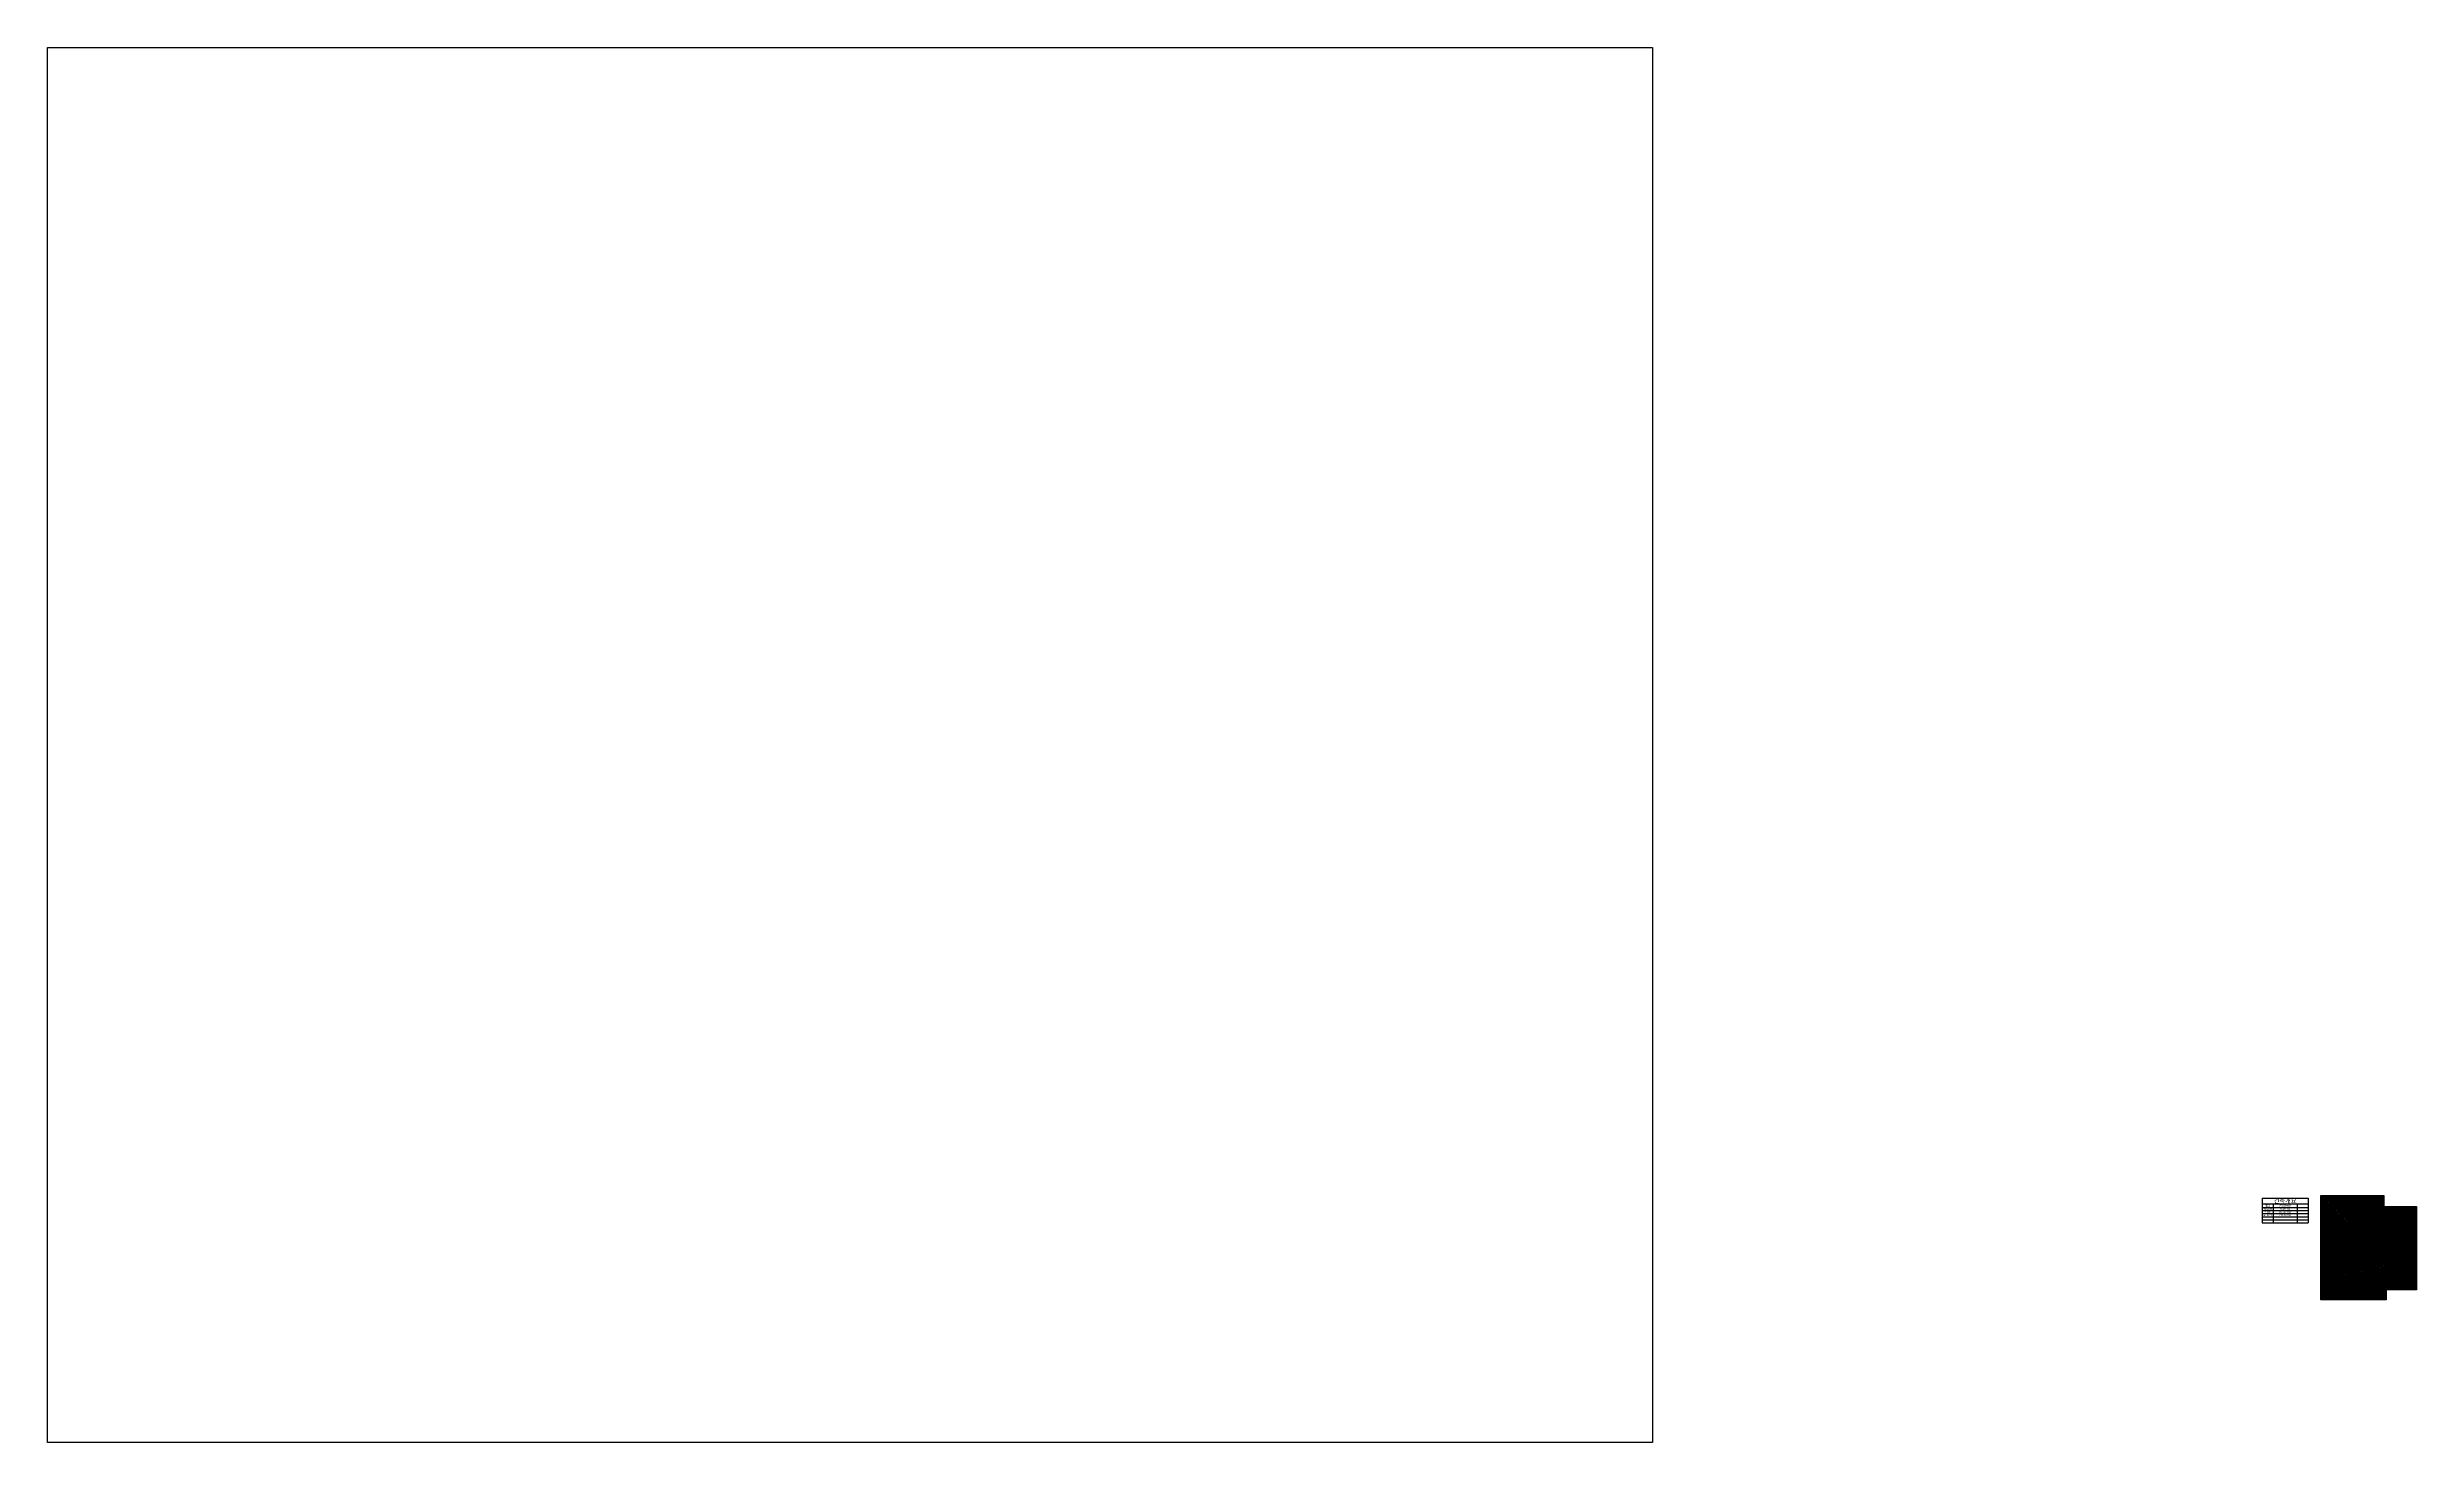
# Model space of a CAD drawing. Header units: millimetres. Extents: x 140860 to 617150, y 61650 to 208518.
# Drawn here: x 140860 to 354790, y 82490 to 208518 of the extents above; entities that cross this region are included whole.
import ezdxf

# ---------------------------------------------------------------- set-up
doc = ezdxf.new("R2010")
doc.units = ezdxf.units.MM
doc.header["$XCLIPFRAME"] = 0
doc.layers.add('HAT', color=9, linetype='Continuous')
doc.styles.get("Standard").update_dxf_attribs({"font": 'arial.ttf'})
doc.styles.add('문자200', font='arial.ttf', dxfattribs={"height": 200})
picture_1 = doc.add_image_def('image1.png', size_in_pixel=(1388, 877))

# ---------------------------------------------------------------- blocks, each defined once
blk = doc.blocks.new('*T134')
at = {"color": 0, "linetype": 'ByBlock', "lineweight": -2, "transparency": 16777216}
for p, q in [((0, 0), (4150, 0)), ((0, 0), (0, -2247)), ((4150, 0), (4150, -2247)), ((0, -536), (4150, -536)), ((0, -854), (4150, -854)), ((0, -1123), (4150, -1123)), ((0, -1393), (4150, -1393)), ((0, -1708), (4150, -1708)), ((0, -1978), (4150, -1978)), ((1000, -536), (1000, -2247)), ((3150, -536), (3150, -2247)), ((0, -2247), (4150, -2247))]:
    blk.add_line(p, q, dxfattribs=at)
at = {"color": 0, "transparency": 16777216, "attachment_point": 5}
for s, insert, char_height, width in [('{\\fGulim|b0|i0|c129|p50;건축개요}', (2075, -268), 400, 4147), ('{\\fGulim|b0|i0|c129|p50;방1}', (500, -695), 200, 997), ('23.69m2', (2075, -695), 200, 2147)]:
    blk.add_mtext(s, dxfattribs=dict(at, insert=insert, char_height=char_height, width=width))
at = {"color": 0, "transparency": 16777216, "char_height": 200, "attachment_point": 2, "style": '문자200'}
for s, insert, width in [('{\\fGulim|b0|i0|c129|p50;총 면적}', (500, -1394), 997), ('{\\fGulim|b0|i0|c129|p50;화장실}', (500, -855), 997), ('{\\fGulim|b0|i0|c129|p50;거실}', (500, -1125), 997), ('47.47m2', (2075, -1125), 2147), ('76.32m2', (2075, -1394), 2147), ('5.16m2', (2075, -855), 2147)]:
    blk.add_mtext(s, dxfattribs=dict(at, insert=insert, width=width))

msp = doc.modelspace()

# ---------------------------------------------------------------- hatches: boundary and pattern name
at = {"layer": 'HAT'}
h = msp.add_hatch(dxfattribs=at)
h.set_pattern_fill('_USER', color=6, scale=100, angle=45, pattern_type=0)
h.set_pattern_definition([(45, (-27510, 0), (-70.710678, 70.710678), [])])
h.paths.add_polyline_path([(346140, 104826.85), (346140, 100126.85), (349540, 100126.85), (349540, 101476.85), (351840, 101476.85), (351840, 104826.85)])
at = {"layer": 'HAT', "true_color": 0xc8c92d}
h = msp.add_hatch(dxfattribs=at)
h.set_pattern_fill('_USER', color=52, scale=100, angle=90, pattern_type=0)
h.set_pattern_definition([(90, (-27510, 0), (-100, 6e-15), [])])
h.paths.add_polyline_path([(354790, 103826.85), (351840, 103826.85), (351840, 102076.85), (354790, 102076.85)])
at = {"layer": 'HAT', "true_color": 0x58ba48}
h = msp.add_hatch(dxfattribs=at)
h.set_pattern_fill('_USER', color=85, scale=100, angle=135, pattern_type=0)
h.set_pattern_definition([(135, (-27510, 0), (-70.710678, -70.710678), [])])
h.paths.add_polyline_path([(351840, 102076.85), (351840, 101476.85), (349540, 101476.85), (349540, 100126.85), (346140, 100126.85), (346140, 95376.85), (352040, 95376.85), (352040, 96276.85), (354790, 96276.85), (354790, 102076.85)])

# ---------------------------------------------------------------- linework, layer by layer
for points in [[(346140, 104826.85), (351840, 104826.85), (351840, 101476.85), (349540, 101476.85), (349540, 100126.85), (346140, 100126.85), (346140, 104826.85)], [(351840, 103826.85), (354790, 103826.85), (354790, 102076.85), (351840, 102076.85), (351840, 103826.85)]]:
    msp.add_lwpolyline(points)
msp.add_lwpolyline([(351840, 102076.85), (354790, 102076.85), (354790, 96276.85), (352040, 96276.85), (352040, 95376.85), (346140, 95376.85), (346140, 100126.85), (349540, 100126.85), (349540, 101476.85), (351840, 101476.85)], close=True)

# ---------------------------------------------------------------- block references
msp.add_blockref('*T134', (340840, 104583.637))

# ---------------------------------------------------------------- pictures from other files: only their frames are drawn
at = {"layer": 'HAT'}
image = msp.add_image(picture_1, insert=(140860, 63555.681), size_in_units=(229426.897, 144962.096), dxfattribs=at)
image.set_boundary_path([(-0.5, -0.5), (876.24752, 761.950073)])

doc.saveas('drawing.dxf')
